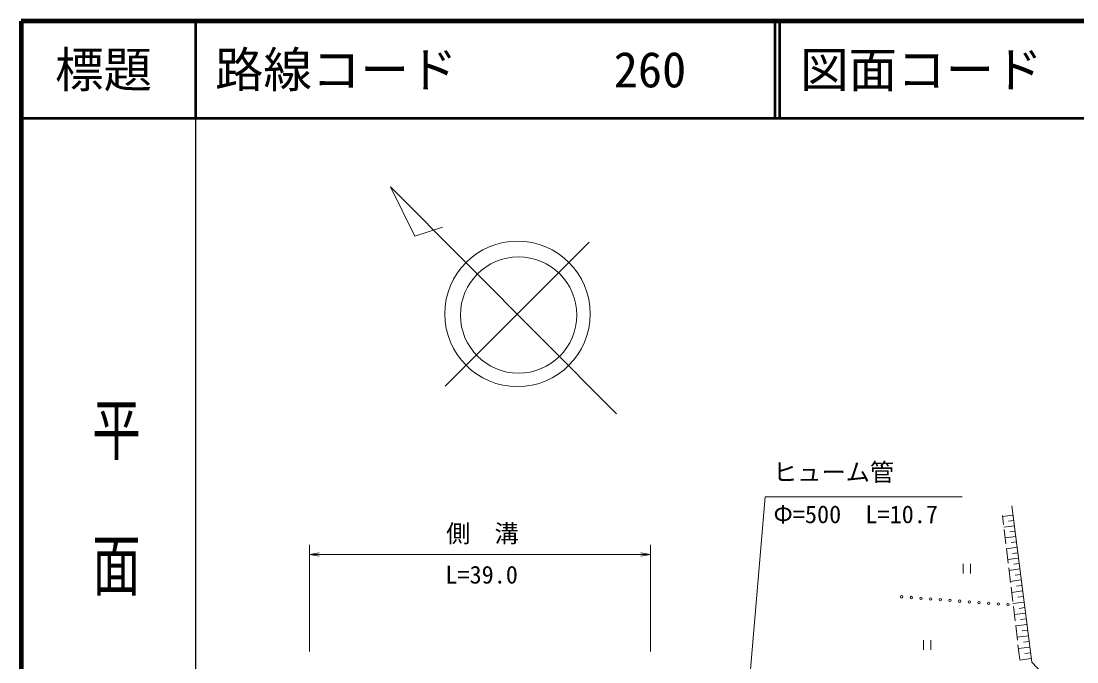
# Model space of a CAD drawing. Units: millimetres at full size, sheet at 1:1000; details may follow other scales. Extents: x 40000 to 680000, y 20000 to 380000.
# Drawn here: x 40000 to 148926, y 313920 to 380000 of the extents above; entities that cross this region are included whole.
import ezdxf
from ezdxf.enums import TextEntityAlignment as Align

# ---------------------------------------------------------------- set-up
doc = ezdxf.new("R2010")
doc.units = ezdxf.units.MM
doc.header["$LTSCALE"] = 1000
for name, color, linetype, lineweight in [('M-BGD', 7, 'Continuous', 13), ('M-BMK-SRVR', 3, 'Continuous', 13), ('M-STR-HTXT', 7, 'Continuous', 13), ('M-TTL', 2, 'Continuous', 140), ('M-TTL-BAND', 7, 'Continuous', 25), ('M-TTL-LINE', 7, 'Continuous', 50)]:
    doc.layers.add(name, color=color, linetype=linetype, lineweight=lineweight)
doc.layers.add('M-TTL-TXT', color=7, linetype='Continuous')
doc.styles.add('@ＭＳ ゴシック', font='')
doc.styles.add('ＭＳ ゴシック', font='')
doc.styles.get('@ＭＳ ゴシック').set_extended_font_data('@MS Gothic')
doc.styles.get('ＭＳ ゴシック').set_extended_font_data('MS Gothic')

# ---------------------------------------------------------------- blocks, each defined once
blk = doc.blocks.new('open_arrow')
at = {"color": 0, "linetype": 'Continuous', "lineweight": -2}
blk.add_lwpolyline([(7.5, 1.25), (0, 0), (7.5, -1.25)], dxfattribs=at)

msp = doc.modelspace()

# ---------------------------------------------------------------- linework, layer by layer
at = {"layer": 'M-BGD'}
for p, q in [((141353, 328078), (141240, 329012)), ((142347, 329037), (141254, 328898)), ((142486, 327943), (141386, 327803)), ((142417, 328490), (141870, 328420)), ((141592, 326092), (141412, 327582)), ((142626, 326842), (141519, 326701)), ((142556, 327393), (142006, 327323)), ((142767, 325735), (141652, 325593)), ((142697, 326288), (142143, 326218)), ((141832, 324107), (141652, 325596)), ((142909, 324620), (141787, 324477)), ((142838, 325177), (142281, 325106)), ((137203, 324046), (137203, 323046)), ((137953, 323046), (137953, 324046)), ((142071, 322121), (141892, 323610)), ((142980, 324059), (142419, 323988)), ((143052, 323498), (141923, 323354)), ((143123, 322933), (142559, 322862)), ((143195, 322369), (142059, 322225)), ((142311, 320136), (142131, 321625)), ((143267, 321801), (142699, 321729)), ((143340, 321233), (142196, 321088)), ((143412, 320661), (142841, 320589)), ((143485, 320090), (142334, 319943)), ((142551, 318150), (142371, 319639)), ((143558, 319514), (142983, 319441)), ((143631, 318939), (142473, 318792)), ((143705, 318360), (143126, 318286)), ((142790, 316164), (142611, 317654)), ((143778, 317781), (142613, 317633)), ((143852, 317198), (143270, 317124)), ((133102, 316146), (133102, 315146)), ((133852, 315146), (133852, 316146)), ((143927, 316616), (142754, 316467)), ((144001, 316029), (143415, 315955)), ((143030, 314179), (142850, 315668)), ((144076, 315443), (142896, 315293)), ((144151, 314853), (143561, 314778)), ((144226, 314263), (143038, 314112))]:
    msp.add_line(p, q, dxfattribs=at)
msp.add_lwpolyline([(142221, 330029), (144274, 313885), (152873, 304787), (155794, 299051)], dxfattribs=at)
for centre in [(130847, 320629), (131844, 320554), (132841, 320480), (133838, 320405), (134836, 320330), (135833, 320256), (136830, 320181), (137827, 320106), (138824, 320031), (139822, 319957), (140819, 319882), (141816, 319807)]:
    msp.add_circle(centre, 125, dxfattribs=at)
at = {"layer": 'M-BMK-SRVR'}
for p, q in [((101432, 339514), (78097, 362894)), ((78097, 362894), (80613, 357816)), ((80613, 357816), (83463, 358758)), ((83755, 342360), (98620, 357196))]:
    msp.add_line(p, q, dxfattribs=at)
for centre, radius in [((91218, 349808), 7501), ((91323, 349690), 6000)]:
    msp.add_circle(centre, radius, dxfattribs=at)
at = {"layer": 'M-STR-HTXT'}
for p, q in [((116751, 330954), (111961, 273628)), ((137075, 330954), (116751, 330954)), ((69749, 315000), (69749, 326000)), ((104931, 315000), (104931, 326000)), ((69749, 325000), (104931, 325000))]:
    msp.add_line(p, q, dxfattribs=at)
at = {"layer": 'M-TTL'}
for p, q in [((40000, 380000), (40000, 20000)), ((680000, 380000), (40000, 380000))]:
    msp.add_line(p, q, dxfattribs=at)
at = {"layer": 'M-TTL-BAND'}
msp.add_line((58000, 370000), (58000, 20000), dxfattribs=at)
at = {"layer": 'M-TTL-LINE'}
for p, q in [((58000, 380000), (58000, 370000)), ((117750, 380000), (117750, 370000)), ((118250, 380000), (118250, 370000)), ((40000, 370000), (680000, 370000))]:
    msp.add_line(p, q, dxfattribs=at)

# ---------------------------------------------------------------- block references
at = {"layer": 'M-STR-HTXT', "xscale": 133, "yscale": 133}
msp.add_blockref('open_arrow', (69749, 325000), dxfattribs=at)
at = {"layer": 'M-STR-HTXT', "xscale": 133, "yscale": 133, "rotation": 180}
msp.add_blockref('open_arrow', (104931, 325000), dxfattribs=at)

# ---------------------------------------------------------------- texts
at = {"layer": 'M-STR-HTXT', "style": 'ＭＳ ゴシック'}
for s, p in [('ヒューム管', (123823, 332020)), ('L=39.0', (87516, 321445))]:
    msp.add_text(s, height=1833, dxfattribs=at).set_placement(p, align=Align.BOTTOM_CENTER)
msp.add_text('Φ=500\u3000L=10.7', height=1833, dxfattribs=at).set_placement((117620, 327672), align=Align.BOTTOM_LEFT)
msp.add_text('側\u3000溝', height=1833, dxfattribs=at).set_placement((87594, 327162), align=Align.MIDDLE_CENTER)
at = {"layer": 'M-TTL-BAND', "style": '@ＭＳ ゴシック', "width": 1.4}
msp.add_text('平  面  図', height=3666, rotation=270, dxfattribs=at).set_placement((49777, 306475), align=Align.MIDDLE_RIGHT)
at = {"layer": 'M-TTL-TXT', "style": 'ＭＳ ゴシック'}
msp.add_text('標題', height=3666, dxfattribs=at).set_placement((48500, 375000), align=Align.MIDDLE_CENTER)
for s, p in [('路線コード', (60000, 375000)), ('図面コード', (120380, 375000)), ('260', (101142, 375000))]:
    msp.add_text(s, height=3666, dxfattribs=at).set_placement(p, align=Align.MIDDLE_LEFT)

doc.saveas('drawing.dxf')
